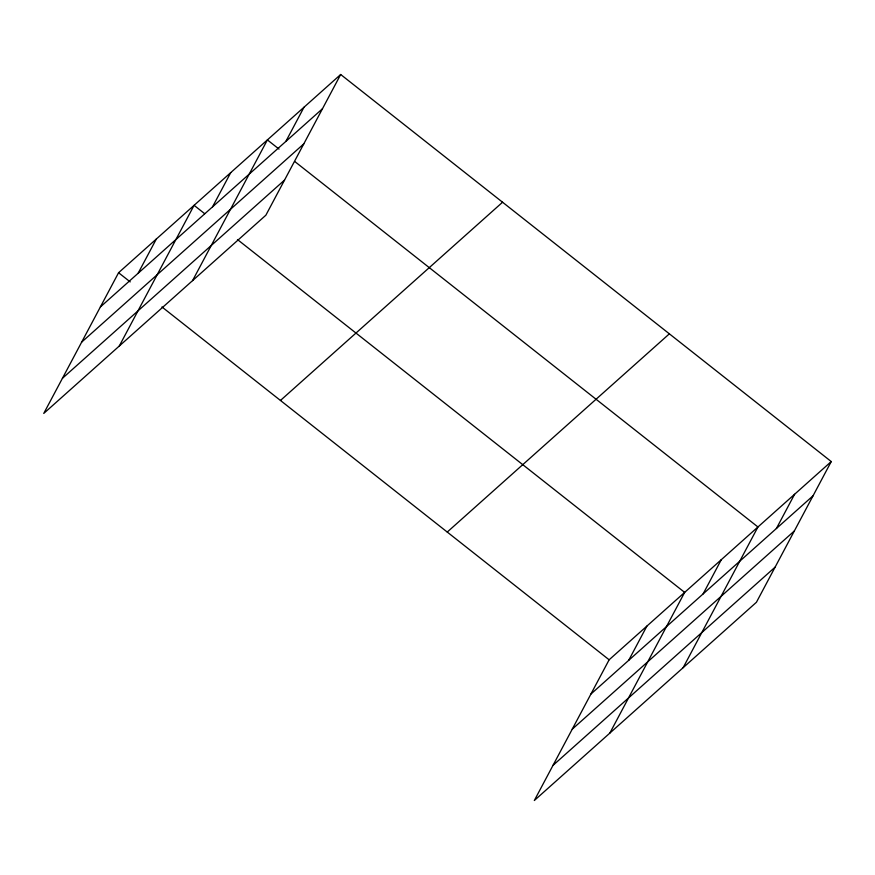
<?xml version="1.0" encoding="UTF-8"?>
<svg xmlns="http://www.w3.org/2000/svg" width="875" height="875" viewBox="0 0 875 875"><rect width="100%" height="100%" fill="white"/><g stroke="black" fill="none" stroke-linecap="round" stroke-linejoin="round"><path stroke-width="1.31" d="M340.681 74.495L118.573 272.727L43.75 413.438L265.869 215.206L340.681 74.495L831.25 461.562L756.427 602.273L534.319 800.505L609.131 659.794L831.25 461.562M138.119 273.273L156.33 239.028M119.273 346.041L194.086 205.33L204.673 213.675M212.527 206.861L230.738 172.616M192.566 280.623L267.389 139.912L279.027 149.089M285.83 141.455L304.03 107.198M628.688 660.341L646.898 626.095M609.831 733.108L684.655 592.397L237.464 239.553M703.095 593.939L721.306 559.683M683.134 667.691L757.947 526.98L294.897 161.612M776.388 528.522L794.598 494.277M100.363 306.972L322.47 108.741M81.681 342.103L303.789 143.872M62.431 378.306L284.55 180.075M280.459 400.455L502.567 202.223M447.245 532.055L669.364 333.834M590.931 694.039L813.039 495.808M572.25 729.17L794.358 530.95M553 765.373L775.108 567.142M118.573 272.727L130.211 281.903M161.952 306.95L609.131 659.794"/></g></svg>
